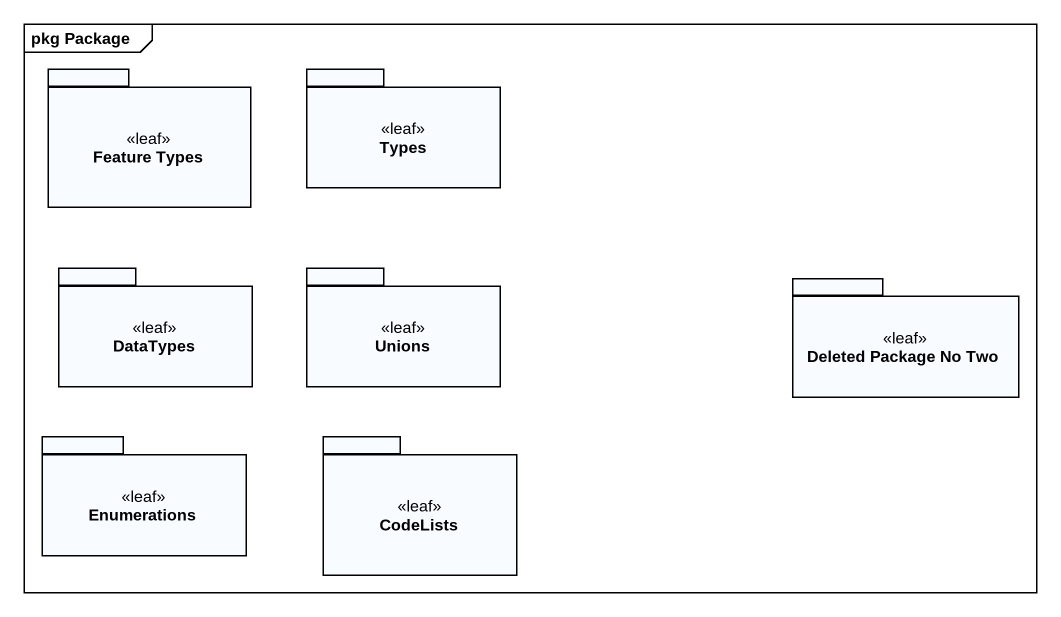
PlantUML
@startuml
mainframe pkg Package
package "Feature Types" as Feature_Types <<leaf>> {
}
package Types <<leaf>> {
}
package DataTypes <<leaf>> {
}
package Unions <<leaf>> {
}
package "Deleted Package No Two" as Deleted_Package_No_Two <<leaf>> {
}
package Enumerations <<leaf>> {
}
package CodeLists <<leaf>> {
}
@enduml
